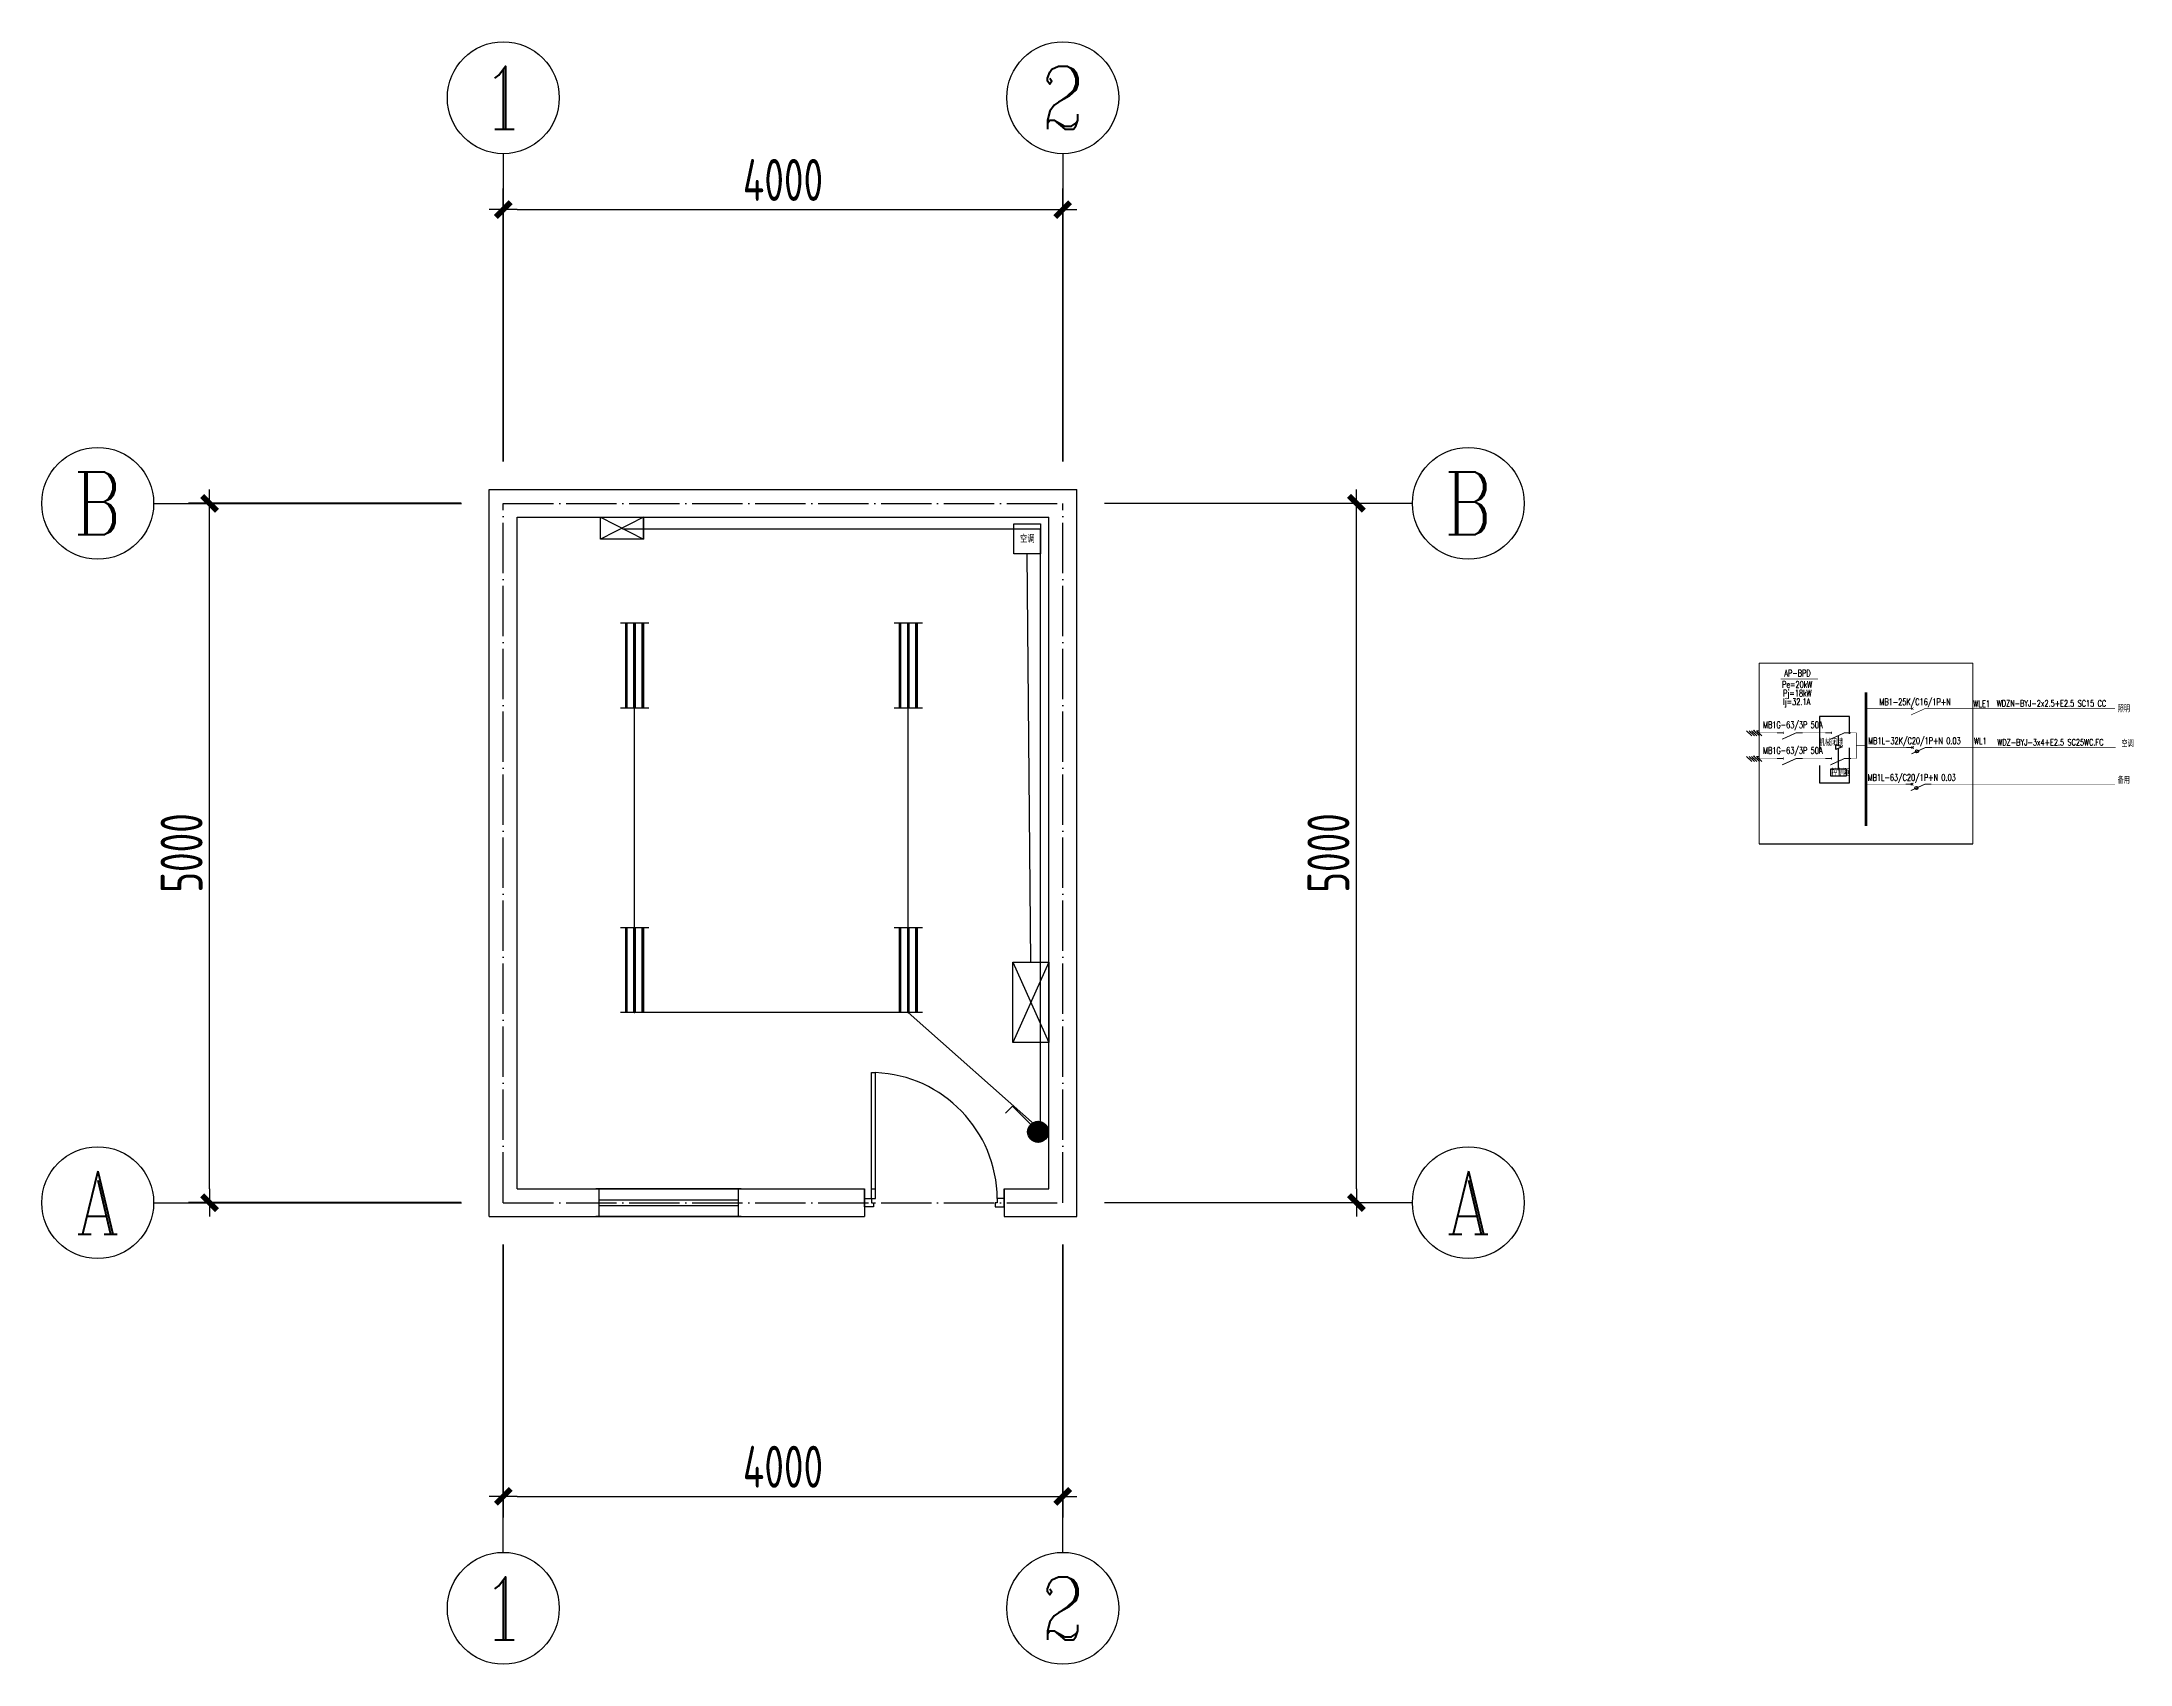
# Model space of a CAD drawing. Header units: millimetres. Extents: x -287077 to -272144, y 85144 to 96744.
import ezdxf
from ezdxf.enums import TextEntityAlignment as Align

# ---------------------------------------------------------------- set-up
doc = ezdxf.new("R2010")
doc.units = ezdxf.units.MM
doc.header["$LTSCALE"] = 1000
for name, pattern in [('ACAD_ISO04W100', [30, 24, -3, 0, -3]), ('DASH', [0.35, 0.25, -0.1]), ('DOTE', [2.42, 2, -0.2, 0.02, -0.2])]:
    doc.linetypes.add(name, pattern=pattern)
for name, color, linetype in [('DOTE', 7, 'ACAD_ISO04W100'), ('DOTLN', 2, 'Continuous'), ('ELEMENT', 3, 'Continuous'), ('EQUIP-照明', 3, 'Continuous'), ('SIG_TEXT', 7, 'Continuous'), ('TEL_TEXT', 7, 'Continuous'), ('WALL', 7, 'Continuous'), ('WINDOW', 7, 'Continuous'), ('WIRE-系统', 4, 'Continuous'), ('YQ_AXIS', 4, 'Continuous'), ('YQ_DIM', 2, 'Continuous'), ('柱', 7, 'Continuous'), ('电气', 3, 'Continuous')]:
    doc.layers.add(name, color=color, linetype=linetype)
doc.layers.add('dq', color=8, linetype='Continuous', lineweight=18)
doc.styles.add('_TEL_DIM', font='SIMPLEX', dxfattribs={"width": 0.8, "height": 3.5, "bigfont": 'HZTXT'})
doc.styles.get("Standard").update_dxf_attribs({"font": '仿宋_GB2312.ttf'})
doc.styles.add('WW', font='romans.shx', dxfattribs={"width": 0.8, "height": 4, "bigfont": 'HZTXT.shx'})
doc.styles.add('YQ_AXIS', font='COMPLEX.SHX', dxfattribs={"width": 0.8, "bigfont": 'GBCBIG.SHX'})
doc.styles.add('YQ_DIM', font='ARCHS.SHX', dxfattribs={"width": 0.8, "bigfont": 'HZDX.SHX'})
doc.dimstyles.new('yq100', dxfattribs={"dimscale": 100, "dimtxt": 3, "dimasz": 1, "dimexe": 1.5, "dimexo": 3, "dimgap": 0.5, "dimtad": 1, "dimdec": 0, "dimdsep": 46, "dimtxsty": 'YQ_DIM', "dimblk": 'YQTICK', "dimcen": 0, "dimclrd": 44, "dimclre": 44, "dimclrt": 50, "dimadec": 1, "dimazin": 2, "dimtfac": 1, "dimtdec": 4, "dimtix": 1, "dimtmove": 2, "dimatfit": 2, "dimfxl": 0, "dimtolj": 1, "dimtzin": 0, "dimarcsym": 0})

# ---------------------------------------------------------------- blocks, each defined once
blk = doc.blocks.new('YQTICK')
blk.add_line((-1, 0), (1, 0))
blk.add_lwpolyline([(0.53, 0.53, 0.4, 0.4, 0), (-0.53, -0.53, 0.4, 0.4, 0)], format="xyseb")
blk = doc.blocks.new('*D13')
at = {"layer": 'Defpoints', "color": 0, "transparency": 16777216}
for p in [(-283777, 88444), (-279777, 88444), (-279777, 86344)]:
    blk.add_point(p, dxfattribs=at)
at = {"layer": 'YQ_DIM', "color": 44, "lineweight": -2, "transparency": 16777216}
for p, q in [((-283777, 88144), (-283777, 86194)), ((-279777, 88144), (-279777, 86194)), ((-283677, 86344), (-279877, 86344))]:
    blk.add_line(p, q, dxfattribs=at)
at = {"layer": 'YQ_DIM', "color": 44, "lineweight": -2, "transparency": 16777216, "xscale": 100, "yscale": 100, "zscale": 100, "rotation": 180}
blk.add_blockref('YQTICK', (-283777, 86344), dxfattribs=at)
at = {"layer": 'YQ_DIM', "color": 44, "lineweight": -2, "transparency": 16777216, "xscale": 100, "yscale": 100, "zscale": 100}
blk.add_blockref('YQTICK', (-279777, 86344), dxfattribs=at)
at = {"layer": 'YQ_DIM', "color": 50, "transparency": 16777216, "insert": (-281777, 86556), "char_height": 300, "attachment_point": 5, "style": 'YQ_DIM'}
blk.add_mtext('\\A1;4000', dxfattribs=at)
blk = doc.blocks.new('*D14')
at = {"layer": 'Defpoints', "color": 0, "transparency": 16777216}
for p in [(-279777, 95544), (-283777, 93444), (-279777, 93444)]:
    blk.add_point(p, dxfattribs=at)
at = {"layer": 'YQ_DIM', "color": 44, "lineweight": -2, "transparency": 16777216}
for p, q in [((-283777, 93744), (-283777, 95694)), ((-279777, 93744), (-279777, 95694)), ((-283677, 95544), (-279877, 95544))]:
    blk.add_line(p, q, dxfattribs=at)
at = {"layer": 'YQ_DIM', "color": 44, "lineweight": -2, "transparency": 16777216, "xscale": 100, "yscale": 100, "zscale": 100, "rotation": 180}
blk.add_blockref('YQTICK', (-283777, 95544), dxfattribs=at)
at = {"layer": 'YQ_DIM', "color": 44, "lineweight": -2, "transparency": 16777216, "xscale": 100, "yscale": 100, "zscale": 100}
blk.add_blockref('YQTICK', (-279777, 95544), dxfattribs=at)
at = {"layer": 'YQ_DIM', "color": 50, "transparency": 16777216, "insert": (-281777, 95756), "char_height": 300, "attachment_point": 5, "style": 'YQ_DIM'}
blk.add_mtext('\\A1;4000', dxfattribs=at)
blk = doc.blocks.new('*D15')
at = {"layer": 'Defpoints', "color": 0, "transparency": 16777216}
for p in [(-285877, 93444), (-283777, 93444), (-283777, 88444)]:
    blk.add_point(p, dxfattribs=at)
at = {"layer": 'YQ_DIM', "color": 44, "lineweight": -2, "transparency": 16777216}
for p, q in [((-284077, 93444), (-286027, 93444)), ((-285877, 88544), (-285877, 93344)), ((-284077, 88444), (-286027, 88444))]:
    blk.add_line(p, q, dxfattribs=at)
at = {"layer": 'YQ_DIM', "color": 44, "lineweight": -2, "transparency": 16777216, "xscale": 100, "yscale": 100, "zscale": 100}
for p, rotation in [((-285877, 93444), 90), ((-285877, 88444), 270)]:
    blk.add_blockref('YQTICK', p, dxfattribs=dict(at, rotation=rotation))
at = {"layer": 'YQ_DIM', "color": 50, "transparency": 16777216, "insert": (-286077, 90944), "char_height": 300, "attachment_point": 5, "rotation": 90, "style": 'YQ_DIM'}
blk.add_mtext('\\A1;5000', dxfattribs=at)
blk = doc.blocks.new('*D16')
at = {"layer": 'Defpoints', "color": 0, "transparency": 16777216}
for p in [(-279777, 93444), (-277677, 93444), (-279777, 88444)]:
    blk.add_point(p, dxfattribs=at)
at = {"layer": 'YQ_DIM', "color": 44, "lineweight": -2, "transparency": 16777216}
for p, q in [((-279477, 93444), (-277527, 93444)), ((-277677, 88544), (-277677, 93344)), ((-279477, 88444), (-277527, 88444))]:
    blk.add_line(p, q, dxfattribs=at)
at = {"layer": 'YQ_DIM', "color": 44, "lineweight": -2, "transparency": 16777216, "xscale": 100, "yscale": 100, "zscale": 100}
for p, rotation in [((-277677, 93444), 90), ((-277677, 88444), 270)]:
    blk.add_blockref('YQTICK', p, dxfattribs=dict(at, rotation=rotation))
at = {"layer": 'YQ_DIM', "color": 50, "transparency": 16777216, "insert": (-277877, 90944), "char_height": 300, "attachment_point": 5, "rotation": 90, "style": 'YQ_DIM'}
blk.add_mtext('\\A1;5000', dxfattribs=at)
blk = doc.blocks.new('DR_D01')
for p, q in [((-0.45, 0.93), (-0.42, 0.93)), ((-0.45, 0.03), (-0.45, 0.93)), ((-0.42, 0.03), (-0.42, 0.93)), ((-0.5, 0.03), (-0.42, 0.03)), ((-0.5, 0.03), (-0.5, -0.03)), ((-0.45, 0.03), (-0.45, 0)), ((-0.45, 0), (-0.435, 0)), ((-0.435, 0), (-0.435, -0.03)), ((0.435, 0), (0.435, -0.03)), ((0.45, 0), (0.435, 0)), ((0.45, 0.03), (0.45, 0)), ((0.5, 0.03), (0.45, 0.03)), ((0.5, -0.03), (0.5, 0.03)), ((-0.435, -0.03), (-0.5, -0.03)), ((0.435, -0.03), (0.5, -0.03))]:
    blk.add_line(p, q)
blk.add_arc((-0.46, 0.021), 0.91, 0.5915, 87.4664)
blk = doc.blocks.new('WD_00_X1')
for p, q in [((-0.5, 0.5), (0.5, 0.5)), ((-0.48, 0.5), (-0.48, -0.5)), ((0.48, 0.5), (0.48, -0.5)), ((0.48, 0.1), (-0.48, 0.1)), ((0.48, -0.1), (-0.48, -0.1)), ((-0.5, -0.5), (0.5, -0.5))]:
    blk.add_line(p, q)
blk = doc.blocks.new('$equip$00001161')
for p, q in [((-1.2, 0.4), (-1.2, -0.4)), ((-1.2, 0.233), (1.2, 0.233)), ((-1.2, 0), (1.2, 0)), ((1.2, 0.4), (1.2, -0.4)), ((-1.2, -0.233), (1.2, -0.233))]:
    blk.add_line(p, q)
at = {"const_width": 0.08}
for points in [[(-1.2, 0.233), (1.2, 0.233)], [(-1.2, 0), (1.2, 0)], [(-1.2, -0.233), (1.2, -0.233)]]:
    blk.add_lwpolyline(points, dxfattribs=at)
at = {"layer": 'EQUIP-照明'}
for p in [(-1.2, 0), (0, 0.233), (1.2, 0), (0, -0.233)]:
    blk.add_point(p, dxfattribs=at)
at = {"layer": 'EQUIP-照明', "flags": 9}
blk.add_attdef('A', (0, 0), '', height=0.00002, dxfattribs=at)
blk = doc.blocks.new('$element$00000497')
at = {"const_width": 0.0233}
for points in [[(0, 0), (0, -0.25)], [(0, -1), (0, -0.75), (-0.25, -0.2)], [(-0.047, -0.297), (0.047, -0.203)], [(-0.047, -0.203), (0.047, -0.297)]]:
    blk.add_lwpolyline(points, dxfattribs=at)
at = {"flags": 9}
blk.add_attdef('S', (0, 0), '', height=0.00000667, dxfattribs=at)
blk = doc.blocks.new('$element$00000525')
at = {"const_width": 0.035}
for points in [[(0, 0), (0, -0.25)], [(-0.25, -0.2), (0, -0.75), (0, -1)], [(-0.047, -0.203), (0.047, -0.297)], [(0.047, -0.203), (-0.047, -0.297)]]:
    blk.add_lwpolyline(points, dxfattribs=at)
blk.add_circle((-0.151, -0.417), 0.0615)
at = {"flags": 9}
blk.add_attdef('S', (0, 0), '', height=0.00000667, dxfattribs=at)
blk = doc.blocks.new('A$C1120106F')
at = {"layer": 'dq', "color": 0, "linetype": 'Continuous'}
for p, q in [((0, 580), (300, 891)), ((0, 435), (300, 746)), ((0, 290), (300, 601)), ((0, 145), (300, 456)), ((0, 0), (300, 311)), ((300, 311), (300, 176))]:
    blk.add_line(p, q, dxfattribs=at)
at = {"layer": 'dq', "color": 0, "linetype": 'Continuous', "const_width": 60}
blk.add_lwpolyline([(276, 456, 1), (324, 456, 1)], format="xyb", close=True, dxfattribs=at)
blk = doc.blocks.new('$element$00000519')
at = {"const_width": 0.035}
for points in [[(0, 0), (0, -0.25)], [(0, -1), (0, -0.75), (-0.25, -0.2)], [(-0.05, -0.25), (0.05, -0.25)]]:
    blk.add_lwpolyline(points, dxfattribs=at)
at = {"flags": 9}
blk.add_attdef('S', (0, 0), '', height=0.00000667, dxfattribs=at)

msp = doc.modelspace()

# ---------------------------------------------------------------- linework, layer by layer
for p, q in [((-280136.4, 89134), (-280187, 89083.4)), ((-280005.8, 89003.5), (-280136.4, 89134))]:
    msp.add_line(p, q)
msp.add_circle((-279953.1, 88950.7), 74.6)
for p in [(-279953.1, 89025.3), (-280027.7, 88950.7), (-279953.1, 88876.1), (-279878.5, 88950.7)]:
    msp.add_point(p)
for points in [[(-279915.8, 89015.3), (-279990.4, 89015.3), (-279888.5, 88988), (-280017.7, 88988)], [(-279953.1, 89025.3), (-279953.1, 89025.3), (-279915.8, 89015.3), (-279990.4, 89015.3)], [(-279888.5, 88988), (-280017.7, 88988), (-279878.5, 88950.7), (-280027.7, 88950.7)], [(-279888.5, 88913.4), (-280017.7, 88913.4), (-279878.5, 88950.7), (-280027.7, 88950.7)], [(-279915.8, 88886.1), (-279990.4, 88886.1), (-279888.5, 88913.4), (-280017.7, 88913.4)], [(-279953.1, 88876.1), (-279953.1, 88876.1), (-279915.8, 88886.1), (-279990.4, 88886.1)]]:
    msp.add_solid(points)
at = {"layer": 'DOTE', "color": 3, "ltscale": 0.015}
for p, q in [((-283776.7, 88443.9), (-283776.7, 93443.9)), ((-283776.7, 93443.9), (-279776.7, 93443.9)), ((-279776.7, 88443.9), (-279776.7, 93443.9)), ((-283776.7, 88443.9), (-279776.7, 88443.9))]:
    msp.add_line(p, q, dxfattribs=at)
at = {"layer": 'DOTLN', "color": 0, "linetype": 'DASH'}
msp.add_lwpolyline([(-274367, 91445.2), (-274152, 91445.2), (-274152, 91920), (-274367, 91920)], close=True, dxfattribs=at)
at = {"layer": 'dq', "color": 0, "linetype": 'DOTE'}
for p, q in [((-274796.8, 92301.8), (-273363.3, 92301.8)), ((-274796.8, 91010.3), (-274796.8, 92301.8)), ((-274796.8, 92301.8), (-273270.3, 92301.8)), ((-273270.3, 92301.8), (-273270.3, 91010.3))]:
    msp.add_line(p, q, dxfattribs=at)
at = {"layer": 'WALL', "linetype": 'ByBlock'}
for p, q in [((-283876.7, 93543.9), (-279676.7, 93543.9)), ((-283876.7, 88343.9), (-283876.7, 93543.9)), ((-279676.7, 88343.9), (-279676.7, 93543.9)), ((-283676.7, 93343.9), (-279876.7, 93343.9)), ((-283676.7, 88543.9), (-283676.7, 93343.9)), ((-279876.7, 88543.9), (-279876.7, 93343.9)), ((-283676.7, 88543.9), (-281194.7, 88543.9)), ((-281144.7, 88543.9), (-281114.7, 88543.9)), ((-280194.7, 88543.9), (-279876.7, 88543.9)), ((-283876.7, 88343.9), (-281194.7, 88343.9)), ((-280194.7, 88343.9), (-279676.7, 88343.9))]:
    msp.add_line(p, q, dxfattribs=at)
at = {"layer": 'WIRE-系统', "color": 0, "linetype": 'Continuous'}
for p, q in [((-274250.2, 91720.5), (-274204.3, 91702.1)), ((-274250.2, 91683.8), (-274250.2, 91720.5)), ((-274204.3, 91702.1), (-274250.2, 91683.8)), ((-274231.8, 91780.1), (-274231.8, 91713.1)), ((-274231.8, 91691.1), (-274231.8, 91548.1))]:
    msp.add_line(p, q, dxfattribs=at)
at = {"layer": 'WIRE-系统', "color": 0, "linetype": 'Continuous', "const_width": 4.28}
for points in [[(-274644, 92188.5), (-274376.6, 92188.5)], [(-274032.8, 91976.6), (-273736.6, 91976.6)], [(-273596, 91976.6), (-272252.1, 91976.6)], [(-274871.3, 91803.1), (-274668.8, 91803.1)], [(-274486.6, 91803.1), (-274323.6, 91803.1)], [(-274141.3, 91803.1), (-274103.3, 91803.1)], [(-274103.3, 91619.5), (-274103.3, 91803.1)], [(-274103.3, 91711.3), (-274032.8, 91711.3)], [(-274028.6, 91698.5), (-273732.4, 91698.5)], [(-273591.8, 91698.5), (-272247.8, 91698.5)], [(-274871.3, 91619.5), (-274668.8, 91619.5)], [(-274486.6, 91619.5), (-274323.6, 91619.5)], [(-274141.3, 91619.5), (-274103.3, 91619.5)], [(-274032.8, 91436), (-273736.6, 91436)], [(-273596, 91436), (-272252.1, 91436)]]:
    msp.add_lwpolyline(points, dxfattribs=at)
at = {"layer": 'YQ_AXIS'}
for p, q in [((-283776.7, 95943.9), (-283776.7, 93743.9)), ((-279776.7, 95943.9), (-279776.7, 93743.9)), ((-286276.7, 93443.9), (-284076.7, 93443.9)), ((-277276.7, 93443.9), (-279476.7, 93443.9)), ((-286276.7, 88443.9), (-284076.7, 88443.9)), ((-277276.7, 88443.9), (-279476.7, 88443.9)), ((-283776.7, 85943.9), (-283776.7, 88143.9)), ((-279776.7, 85943.9), (-279776.7, 88143.9))]:
    msp.add_line(p, q, dxfattribs=at)
for centre in [(-283776.7, 96343.9), (-279776.7, 96343.9), (-286676.7, 93443.9), (-276876.7, 93443.9), (-286676.7, 88443.9), (-276876.7, 88443.9), (-283776.7, 85543.9), (-279776.7, 85543.9)]:
    msp.add_circle(centre, 400, dxfattribs=at)
at = {"layer": '柱', "color": 0, "linetype": 'ByBlock'}
for p, q in [((-283080.7, 93343.9), (-282773.2, 93186.9)), ((-282773.2, 93343.9), (-283080.7, 93186.9)), ((-282773.2, 93186.9), (-282773.2, 93343.9)), ((-281194.7, 88413.9), (-281194.7, 88543.9)), ((-281194.7, 88543.9), (-281194.7, 88343.9)), ((-280194.7, 88413.9), (-280194.7, 88543.9)), ((-280194.7, 88543.9), (-280194.7, 88343.9))]:
    msp.add_line(p, q, dxfattribs=at)
at = {"layer": '柱', "color": 1, "linetype": 'ByBlock'}
for p, q in [((-279934.7, 93258.7), (-282925, 93258.7)), ((-279934.7, 88964.2), (-279934.7, 93258.7)), ((-282838.1, 90408.4), (-282838.1, 91980.5)), ((-280881.2, 90408.4), (-280881.2, 91980.5)), ((-280881.2, 89802.6), (-282838.1, 89802.6)), ((-279934.7, 88964.2), (-280881.2, 89802.6))]:
    msp.add_line(p, q, dxfattribs=at)
at = {"layer": '柱', "color": 4, "linetype": 'ByBlock'}
for p, q in [((-280005, 90164), (-280030.5, 93082.8)), ((-280133.4, 90164), (-279876.7, 89589.8)), ((-279876.7, 90164), (-280133.4, 89589.8)), ((-279876.7, 89589.8), (-279876.7, 90164))]:
    msp.add_line(p, q, dxfattribs=at)
at = {"layer": '柱', "color": 0, "linetype": 'ByBlock'}
msp.add_lwpolyline([(-283080.7, 93343.9), (-282773.2, 93343.9), (-282773.2, 93186.9), (-283080.7, 93186.9)], close=True, dxfattribs=at)
at = {"layer": '柱', "color": 4, "linetype": 'ByBlock'}
for points in [[(-280126.3, 93298.3), (-279934.7, 93298.3), (-279934.7, 93082.8), (-280126.3, 93082.8)], [(-280133.4, 90164), (-279876.7, 90164), (-279876.7, 89589.8), (-280133.4, 89589.8)]]:
    msp.add_lwpolyline(points, close=True, dxfattribs=at)
at = {"layer": '电气', "color": 0}
msp.add_line((-274796.8, 91010.3), (-273270.3, 91010.3), dxfattribs=at)
at = {"layer": '电气', "color": 0, "const_width": 18.4}
msp.add_lwpolyline([(-274034, 92092.5), (-274034, 91138.1)], dxfattribs=at)
at = {"layer": '电气', "color": 0}
msp.add_lwpolyline([(-274284.5, 91546.3), (-274175, 91546.3), (-274175, 91492.8), (-274284.5, 91492.8)], close=True, dxfattribs=at)

# ---------------------------------------------------------------- block references
at = {"color": 0, "xscale": 0.1223740941508138, "yscale": 0.1223740941508138, "zscale": 0.1223740941508138, "rotation": 90}
for p in [(-274777.9, 91781.5), (-274777.9, 91598)]:
    msp.add_blockref('A$C1120106F', p, dxfattribs=at)
at = {"layer": 'ELEMENT', "color": 0, "linetype": 'Continuous', "xscale": 183.5611412262206, "yscale": 183.5611412262206, "zscale": 183.5611412262206, "rotation": 90}
msp.add_blockref('$element$00000497', (-273748.8, 91976.6), dxfattribs=at)
at = {"layer": 'ELEMENT', "color": 0, "xscale": 183.5611412262206, "yscale": 183.5611412262206, "zscale": 183.5611412262206, "rotation": 90}
for name, p in [('$element$00000519', (-274670.1, 91803.1)), ('$element$00000519', (-274324.9, 91803.1)), ('$element$00000525', (-273745.4, 91698.5)), ('$element$00000519', (-274670.1, 91619.5)), ('$element$00000519', (-274324.9, 91619.5)), ('$element$00000525', (-273749.6, 91436))]:
    msp.add_blockref(name, p, dxfattribs=at)
at = {"layer": 'EQUIP-照明', "xscale": 252.4253360802853, "yscale": 252.4253360802853, "zscale": 252.4253360802853, "rotation": 270}
for p in [(-282838.1, 92283.4), (-280881.2, 92283.4), (-282838.1, 90105.5), (-280881.2, 90105.5)]:
    msp.add_blockref('$equip$00001161', p, dxfattribs=at)
at = {"layer": 'WINDOW', "color": 0, "linetype": 'ByBlock', "xscale": 1000, "yscale": 1000, "zscale": 1000, "rotation": 359.9999999999867}
msp.add_blockref('DR_D01', (-280694.7, 88443.9), dxfattribs=at)
at = {"layer": 'WINDOW', "color": 1, "linetype": 'ByBlock', "xscale": -1037.442541511729, "yscale": 200, "zscale": 1037.442541511729, "rotation": 359.9999999999867}
msp.add_blockref('WD_00_X1', (-282595.7, 88443.9), dxfattribs=at)

# ---------------------------------------------------------------- texts
at = {"layer": 'SIG_TEXT', "color": 0, "linetype": 'Continuous', "style": 'WW', "width": 0.7}
for s, height, p in [('Pe=20kW', 46.5, (-274633.4, 92125.7)), ('Pj=18kW', 46.5, (-274626.3, 92063.4)), ('Ij=32.1A', 46.5, (-274626.3, 92002.2)), ('MB1-25K/C16/1P+N', 46.502, (-273937.2, 92001.1)), ('WLE1', 46.5, (-273265, 91987.3)), ('WDZN-BYJ-2x2.5+E2.5 SC15 CC', 46.502, (-273097.9, 91990.4)), ('照明', 46.5, (-272233.9, 91950.8)), ('MB1G-63/3P 50A', 46.502, (-274769.2, 91837.5)), ('MB1G-63/3P 50A', 46.502, (-274769.2, 91653.9)), ('MB1L-32K/C20/1P+N 0.03', 46.502, (-274017.6, 91722.9)), ('WL1', 46.5, (-273260.8, 91721.1)), ('WDZ-BYJ-3x4+E2.5 SC25WC.FC', 46.502, (-273093.7, 91712.3)), ('空调', 46.5, (-272206.8, 91701.5)), ('控制器', 46.5, (-274280.2, 91494.4)), ('MB1L-63/C20/1P+N 0.03', 46.502, (-274021.8, 91460.5)), ('备用', 46.5, (-272233.9, 91440.2))]:
    msp.add_text(s, height=height, dxfattribs=at).set_placement(p)
for s, p in [('AP-BPD', (-274523.3, 92230.1)), ('机械闭锁', (-274283.4, 91737.9))]:
    msp.add_text(s, height=46.5, dxfattribs=at).set_placement(p, align=Align.MIDDLE)
at = {"layer": 'TEL_TEXT', "style": '_TEL_DIM', "flags": 1}
msp.add_attdef('A', text='双联开关', height=0.00716, dxfattribs=at).set_placement((-279953.1, 88876.1), align=Align.MIDDLE_CENTER)
at = {"layer": 'YQ_AXIS', "color": 35, "style": 'YQ_AXIS', "width": 0.8}
for s, p in [('1', (-283776.7, 96343.9)), ('2', (-279776.7, 96343.9)), ('B', (-286676.7, 93443.9)), ('B', (-276876.7, 93443.9)), ('A', (-286676.7, 88443.9)), ('A', (-276876.7, 88443.9)), ('1', (-283776.7, 85543.9)), ('2', (-279776.7, 85543.9))]:
    msp.add_text(s, height=450, dxfattribs=at).set_placement(p, align=Align.MIDDLE)
at = {"layer": '柱', "color": 4, "linetype": 'ByBlock', "insert": (-280081.6, 93213.5), "char_height": 50, "attachment_point": 1, "style": 'YQ_DIM'}
msp.add_mtext_dynamic_manual_height_columns('空调', width=191.591, gutter_width=12.5, heights=[0], dxfattribs=at)

# ---------------------------------------------------------------- dimensions: what is measured, and where the dimension line sits
at = {"layer": 'YQ_DIM'}
for base, p1, p2, picture, middle in [((-279776.7, 95543.9), (-283776.7, 93443.9), (-279776.7, 93443.9), '*D14', (-281776.7, 95756.4)), ((-279776.7, 86343.9), (-283776.7, 88443.9), (-279776.7, 88443.9), '*D13', (-281776.7, 86556.4))]:
    dim = msp.add_linear_dim(base=base, p1=p1, p2=p2, dimstyle='yq100', dxfattribs=at)
    dim.commit()
    dim.dimension.update_dxf_attribs({"geometry": picture, "text_midpoint": middle})
for base, p1, p2, picture, middle in [((-285876.7, 93443.9), (-283776.7, 88443.9), (-283776.7, 93443.9), '*D15', (-286076.7, 90943.9)), ((-277676.7, 93443.9), (-279776.7, 88443.9), (-279776.7, 93443.9), '*D16', (-277876.7, 90943.9))]:
    dim = msp.add_linear_dim(base=base, p1=p1, p2=p2, angle=90, dimstyle='yq100', dxfattribs=at)
    dim.commit()
    dim.dimension.update_dxf_attribs({"geometry": picture, "text_midpoint": middle})

doc.saveas('drawing.dxf')
